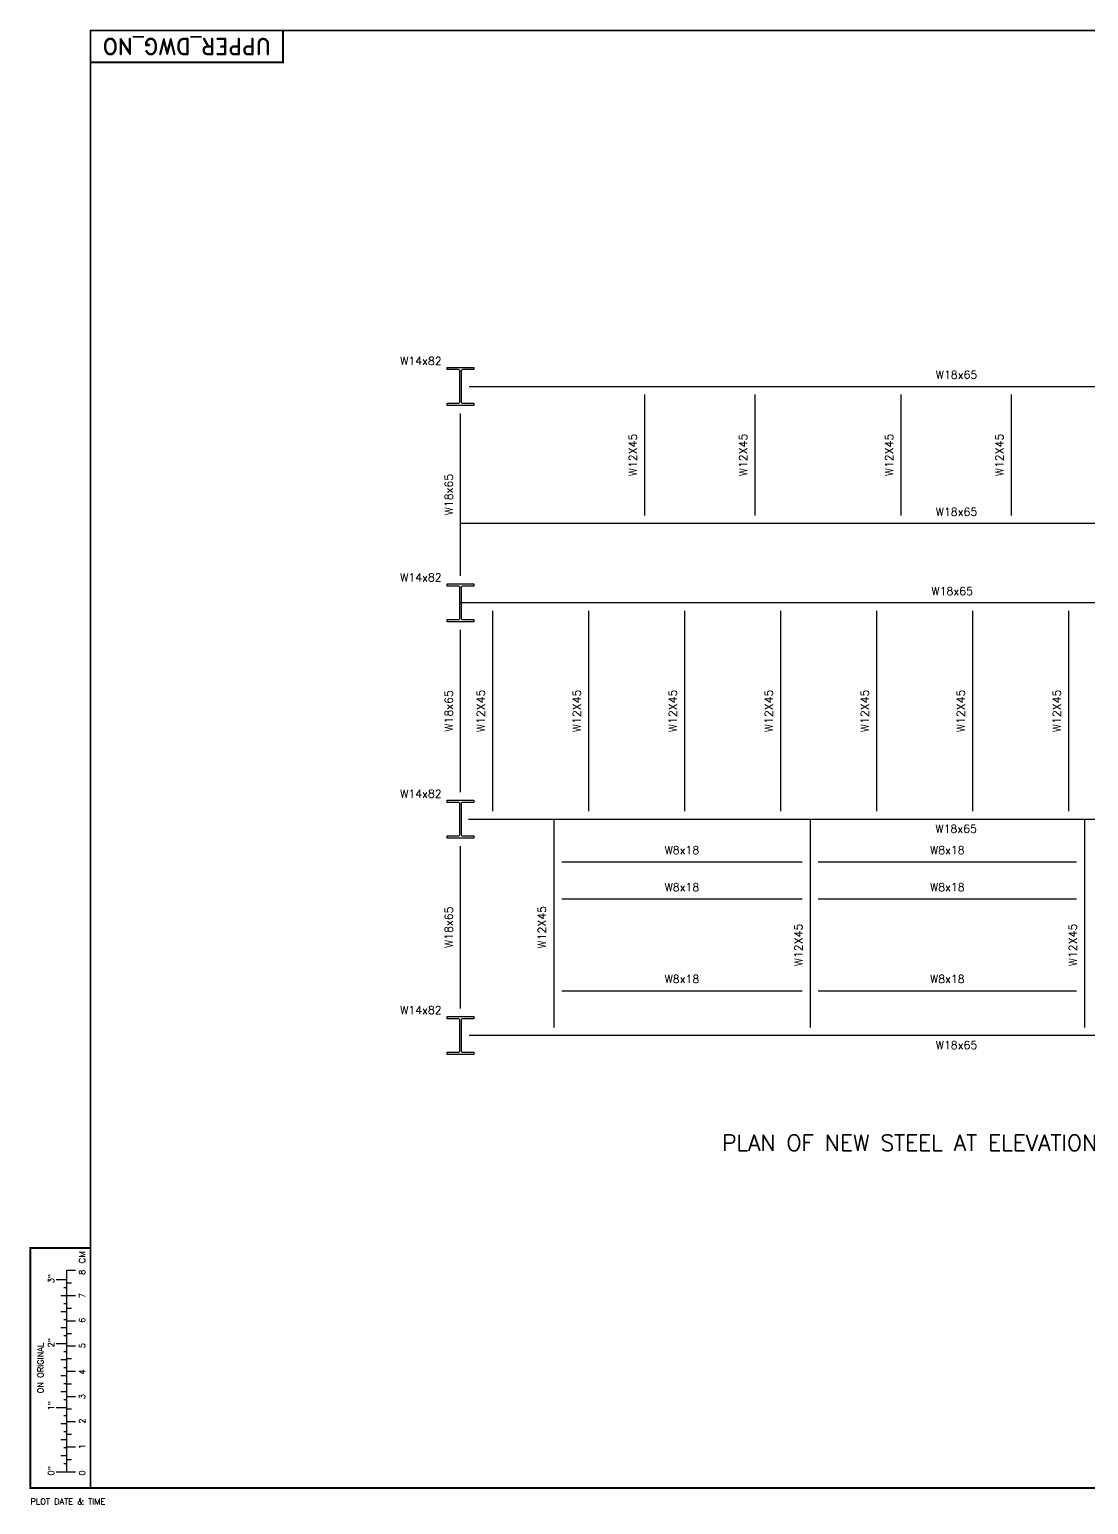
# Model space of a CAD drawing. Header units: inches. Extents: x 4 to 836, y 12 to 2277.
# Drawn here: x 4 to 401, y 15 to 568 of the extents above; entities that cross this region are included whole.
import ezdxf
from ezdxf.enums import TextEntityAlignment as Align

# ---------------------------------------------------------------- set-up
doc = ezdxf.new("R2010")
doc.units = ezdxf.units.IN
doc.header["$LTSCALE"] = 9
doc.header["$MEASUREMENT"] = 0
for name, color, linetype in [('BORDER', 7, 'Continuous'), ('L2', 7, 'Continuous'), ('Section', 3, 'Continuous')]:
    doc.layers.add(name, color=color, linetype=linetype)
doc.styles.add('ROMAND', font='romand.shx', dxfattribs={"height": 4.5})
doc.styles.add('ROMANS', font='romans.shx', dxfattribs={"height": 3})

msp = doc.modelspace()

# ---------------------------------------------------------------- linework, layer by layer
at = {"layer": 'BORDER'}
for p, q in [((17.47, 102.61), (20.73, 102.61)), ((17.52, 27.1), (17.52, 102.61)), ((17.47, 99), (13.54, 99)), ((17.47, 96), (16.44, 96)), ((17.47, 97.88), (19.29, 97.88)), ((17.47, 93), (15.26, 93)), ((17.47, 90), (16.44, 90)), ((17.47, 93.16), (20.73, 93.16)), ((17.47, 87), (15.26, 87)), ((17.47, 84), (16.44, 84)), ((17.47, 88.43), (19.29, 88.43)), ((17.47, 83.7), (20.73, 83.7)), ((17.47, 81), (15.26, 81)), ((17.47, 78), (16.44, 78)), ((17.47, 78.98), (19.29, 78.98)), ((17.47, 75), (13.54, 75)), ((17.47, 72), (16.44, 72)), ((17.47, 74.25), (20.73, 74.25)), ((17.47, 69), (15.26, 69)), ((17.47, 69.53), (19.29, 69.53)), ((17.47, 63), (15.26, 63)), ((17.47, 66), (16.44, 66)), ((17.47, 64.8), (20.73, 64.8)), ((17.47, 57), (15.26, 57)), ((17.47, 60), (16.44, 60)), ((17.47, 60.08), (19.29, 60.08)), ((17.47, 55.35), (20.73, 55.35)), ((17.47, 51), (13.54, 51)), ((17.47, 54), (16.44, 54)), ((17.52, 50.63), (19.29, 50.63)), ((17.47, 45), (15.26, 45)), ((17.47, 48), (16.44, 48)), ((17.47, 45.9), (20.73, 45.9)), ((17.47, 39), (15.26, 39)), ((17.47, 42), (16.44, 42)), ((17.47, 41.17), (19.29, 41.17)), ((17.47, 36), (16.44, 36)), ((17.47, 36.45), (20.73, 36.45)), ((17.47, 33), (15.26, 33)), ((17.47, 30), (16.44, 30)), ((17.47, 31.72), (19.29, 31.72)), ((13.54, 27.1), (20.73, 27.1))]:
    msp.add_line(p, q, dxfattribs=at)
for points, const_width in [([(26.4, 21), (831.27, 21), (831.27, 567.48), (26.4, 567.48), (26.4, 21)], 0.742), ([(26.4, 21), (3.9, 21), (3.9, 111), (26.4, 111)], 0.75)]:
    msp.add_lwpolyline(points, dxfattribs=dict(at, const_width=const_width))
msp.add_lwpolyline([(98.61, 567.48, 0.751, 0.751, 0), (98.61, 555.48, 0.75, 0.75, 0), (26.4, 555.48, 0, 0, 0)], format="xyseb", dxfattribs=at)
at = {"layer": 'L2'}
for p, q in [((168.4, 434.02), (533.89, 434.02)), ((234.19, 431.02), (234.19, 385.61)), ((275.52, 431.02), (275.52, 385.61)), ((330.28, 431.02), (330.28, 385.61)), ((371.61, 431.02), (371.61, 385.61)), ((165.14, 363.04), (165.14, 423.87)), ((537.14, 382.61), (165.14, 382.61)), ((533.89, 352.9), (165.14, 352.9)), ((177.14, 349.9), (177.14, 274.78)), ((213.14, 349.9), (213.14, 274.78)), ((249.14, 349.9), (249.14, 274.78)), ((285.14, 349.9), (285.14, 274.78)), ((321.14, 349.9), (321.14, 274.78)), ((357.14, 349.9), (357.14, 274.78)), ((393.14, 349.9), (393.14, 274.78)), ((165.14, 281.92), (165.14, 342.75)), ((168.14, 271.78), (533.89, 271.78)), ((200.1, 271.78), (200.1, 193.66)), ((296.25, 271.78), (296.25, 193.66)), ((399.14, 271.78), (399.14, 193.66)), ((165.14, 200.8), (165.14, 261.63)), ((203.1, 255.79), (293.25, 255.79)), ((299.25, 255.79), (396.14, 255.79)), ((203.1, 241.89), (293.25, 241.89)), ((299.25, 241.89), (396.14, 241.89)), ((203.1, 207.44), (293.25, 207.44)), ((299.25, 207.44), (396.14, 207.44)), ((533.89, 190.66), (168.4, 190.66))]:
    msp.add_line(p, q, dxfattribs=at)
at = {"layer": 'Section'}
for points in [[(160.09, 427.72), (164.3, 427.72, 0.414214), (164.89, 428.32), (164.89, 439.72, 0.414214), (164.3, 440.31), (160.09, 440.31), (160.09, 441.16), (170.2, 441.16), (170.2, 440.31), (165.99, 440.31, 0.414214), (165.4, 439.72), (165.4, 428.32, 0.414214), (165.99, 427.72), (170.2, 427.72), (170.2, 426.87), (160.09, 426.87)], [(160.09, 346.6), (164.3, 346.6, 0.414214), (164.89, 347.2), (164.89, 358.6, 0.414214), (164.3, 359.19), (160.09, 359.19), (160.09, 360.04), (170.2, 360.04), (170.2, 359.19), (165.99, 359.19, 0.414214), (165.4, 358.6), (165.4, 347.2, 0.414214), (165.99, 346.6), (170.2, 346.6), (170.2, 345.75), (160.09, 345.75)], [(160.09, 265.48), (164.3, 265.48, 0.414214), (164.89, 266.08), (164.89, 277.48, 0.414214), (164.3, 278.07), (160.09, 278.07), (160.09, 278.92), (170.2, 278.92), (170.2, 278.07), (165.99, 278.07, 0.414214), (165.4, 277.48), (165.4, 266.08, 0.414214), (165.99, 265.48), (170.2, 265.48), (170.2, 264.63), (160.09, 264.63)], [(160.09, 184.36), (164.3, 184.36, 0.414214), (164.89, 184.96), (164.89, 196.36, 0.414214), (164.3, 196.95), (160.09, 196.95), (160.09, 197.8), (170.2, 197.8), (170.2, 196.95), (165.99, 196.95, 0.414214), (165.4, 196.36), (165.4, 184.96, 0.414214), (165.99, 184.36), (170.2, 184.36), (170.2, 183.51), (160.09, 183.51)]]:
    msp.add_lwpolyline(points, format="xyb", close=True, dxfattribs=at)

# ---------------------------------------------------------------- texts
at = {"layer": 'BORDER', "style": 'ROMANS', "width": 1.050481}
msp.add_text('CM', height=2.25, rotation=90, dxfattribs=at).set_placement((24.37, 105.17), (24.37, 109.78), align=Align.FIT)
at = {"layer": 'BORDER', "style": 'ROMANS'}
for s, p in [('3"', (12.73, 97.76)), ('8', (24.37, 100.93)), ('7', (24.37, 92.11)), ('6', (24.37, 82.92)), ('2"', (12.73, 73.72)), ('5', (24.37, 73.38)), ('4', (24.37, 63.5)), ('3', (24.37, 54.3)), ('1"', (12.73, 50.07)), ('2', (24.37, 45.11)), ('1', (24.37, 35.57)), ('0"', (12.73, 25.68)), ('0', (24.37, 25.68))]:
    msp.add_text(s, height=2.25, rotation=90, dxfattribs=at).set_placement(p)
msp.add_text('ON ORIGINAL', height=2.25, rotation=90, dxfattribs=at).set_placement((8.77, 65.98), align=Align.CENTER)
msp.add_text('PLOT DATE & TIME', height=2.25, dxfattribs=at).set_placement((3.9, 15.93), align=Align.MIDDLE_LEFT)
at = {"layer": 'BORDER', "color": 4, "style": 'ROMAND', "flags": 8}
msp.add_attdef('UPPER_DWG_NO', text='', height=6, rotation=180, dxfattribs=at).set_placement((62.51, 561.48), align=Align.MIDDLE_CENTER)
at = {"layer": 'L2', "style": 'ROMANS'}
for p in [(158.09, 441.16), (158.09, 360.04), (158.09, 278.92), (158.09, 197.8)]:
    msp.add_text('W14x82', height=3, dxfattribs=at).set_placement(p, align=Align.BOTTOM_RIGHT)
for s, p in [('W18x65', (351.14, 436.02)), ('W18x65', (351.14, 384.61)), ('W18x65', (349.52, 354.9)), ('W18x65', (351.02, 265.78)), ('W8x18', (248.18, 257.79)), ('W8x18', (347.7, 257.79)), ('W8x18', (248.18, 243.89)), ('W8x18', (347.7, 243.89)), ('W8x18', (248.18, 209.44)), ('W8x18', (347.7, 209.44)), ('W18x65', (351.14, 184.66))]:
    msp.add_text(s, height=3, dxfattribs=at).set_placement(p, align=Align.BOTTOM_CENTER)
for s, p in [('W12X45', (232.19, 408.31)), ('W12X45', (273.52, 408.31)), ('W12X45', (328.28, 408.31)), ('W12X45', (369.61, 408.31)), ('W18x65', (163.14, 393.46)), ('W18x65', (163.14, 312.34)), ('W12X45', (175.14, 312.34)), ('W12X45', (211.14, 312.34)), ('W12X45', (247.14, 312.34)), ('W12X45', (283.14, 312.34)), ('W12X45', (319.14, 312.34)), ('W12X45', (355.14, 312.34)), ('W12X45', (391.14, 312.34)), ('W18x65', (163.14, 231.22)), ('W12X45', (198.1, 231.22)), ('W12X45', (294.25, 224.57)), ('W12X45', (397.14, 224.57))]:
    msp.add_text(s, height=3, rotation=90, dxfattribs=at).set_placement(p, align=Align.BOTTOM_CENTER)
at = {"layer": 'L2', "color": 4, "style": 'ROMANS'}
msp.add_text('PLAN OF NEW STEEL AT ELEVATION @ EL: 15\'-9 1/2" +/-', height=6, dxfattribs=at).set_placement((385.11, 145.62), align=Align.BOTTOM_CENTER)

doc.saveas('drawing.dxf')
